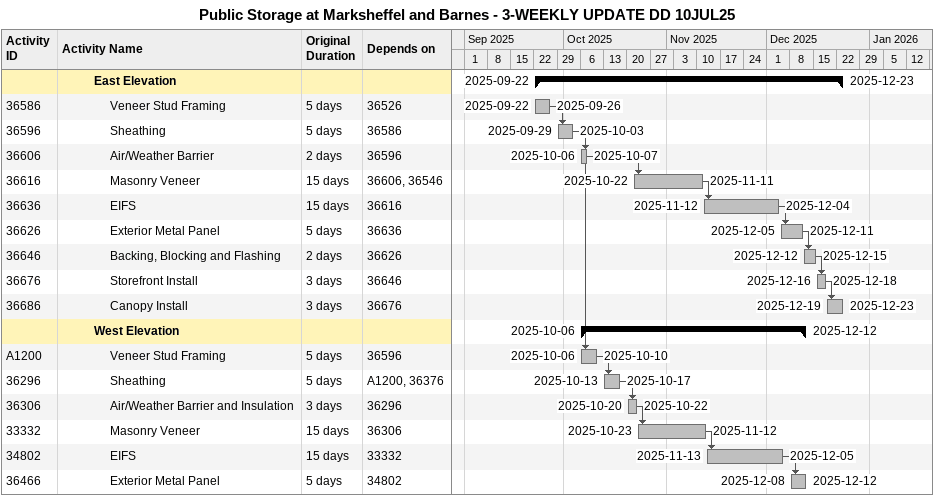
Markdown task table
Public Storage at Marksheffel and Barnes - 3-WEEKLY UPDATE DD 10JUL25

| ID | Level | Task | Original duration | Start | Finish | Predecessors |
|---|---|---|---|---|---|---|
|  | 3 | **East Elevation** |  | 2025-09-22 | 2025-12-23 |  |
| 36586 | 4 | Veneer Stud Framing | 5d | 2025-09-22 | 2025-09-26 | 36526 |
| 36596 | 4 | Sheathing | 5d | 2025-09-29 | 2025-10-03 | 36586 |
| 36606 | 4 | Air/Weather Barrier | 2d | 2025-10-06 | 2025-10-07 | 36596 |
| 36616 | 4 | Masonry Veneer | 15d | 2025-10-22 | 2025-11-11 | 36606, 36546 |
| 36636 | 4 | EIFS | 15d | 2025-11-12 | 2025-12-04 | 36616 |
| 36626 | 4 | Exterior Metal Panel | 5d | 2025-12-05 | 2025-12-11 | 36636 |
| 36646 | 4 | Backing, Blocking and Flashing | 2d | 2025-12-12 | 2025-12-15 | 36626 |
| 36676 | 4 | Storefront Install | 3d | 2025-12-16 | 2025-12-18 | 36646 |
| 36686 | 4 | Canopy Install | 3d | 2025-12-19 | 2025-12-23 | 36676 |
|  | 3 | **West Elevation** |  | 2025-10-06 | 2025-12-12 |  |
| A1200 | 4 | Veneer Stud Framing | 5d | 2025-10-06 | 2025-10-10 | 36596 |
| 36296 | 4 | Sheathing | 5d | 2025-10-13 | 2025-10-17 | A1200, 36376 |
| 36306 | 4 | Air/Weather Barrier and Insulation | 3d | 2025-10-20 | 2025-10-22 | 36296 |
| 33332 | 4 | Masonry Veneer | 15d | 2025-10-23 | 2025-11-12 | 36306 |
| 34802 | 4 | EIFS | 15d | 2025-11-13 | 2025-12-05 | 33332 |
| 36466 | 4 | Exterior Metal Panel | 5d | 2025-12-08 | 2025-12-12 | 34802 |
